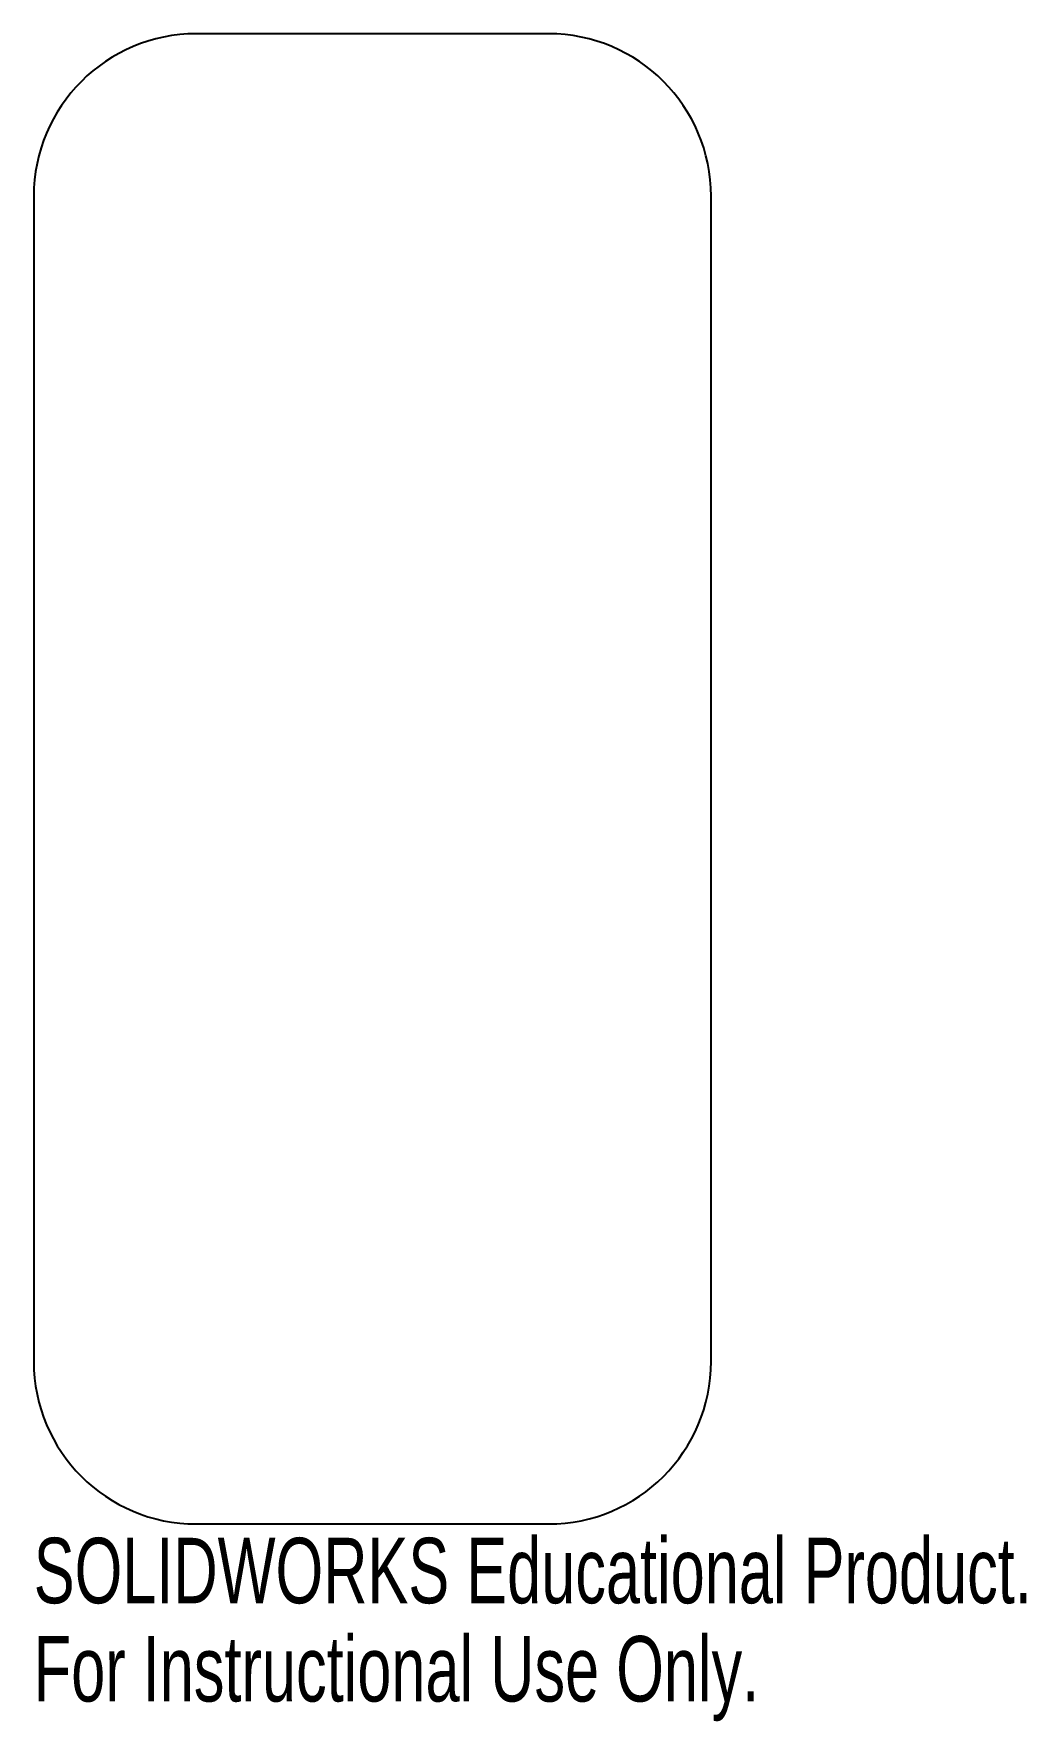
# Model space of a CAD drawing. Header units: millimetres. Extents: x -408 to -335, y -242 to -117.
import ezdxf

# ---------------------------------------------------------------- set-up
doc = ezdxf.new("R2010")
doc.units = ezdxf.units.MM
doc.styles.add('SLDTEXTSTYLE0', font='TXT', dxfattribs={"width": 0.7})

msp = doc.modelspace()

# ---------------------------------------------------------------- linework, layer by layer
at = {"color": 7, "linetype": 'Continuous', "lineweight": 25}
for p, q in [((-369.95, -117.13), (-395.95, -117.13)), ((-407.95, -129.13), (-407.95, -215.13)), ((-357.95, -215.13), (-357.95, -129.13)), ((-395.95, -227.13), (-369.95, -227.13))]:
    msp.add_line(p, q, dxfattribs=at)
for centre, start, end in [((-395.95, -129.13), 90, 180), ((-369.95, -129.13), 0, 90), ((-395.95, -215.13), 180, 270), ((-369.95, -215.13), 270, 0)]:
    msp.add_arc(centre, 12, start, end, dxfattribs=at)

# ---------------------------------------------------------------- texts
at = {"color": 7, "linetype": 'Continuous', "char_height": 4.8336, "attachment_point": 1, "style": 'SLDTEXTSTYLE0'}
for s, insert in [('SOLIDWORKS Educational Product.', (-407.95, -228.15)), ('For Instructional Use Only.', (-407.95, -235.4))]:
    msp.add_mtext(s, dxfattribs=dict(at, insert=insert))

doc.saveas('drawing.dxf')
